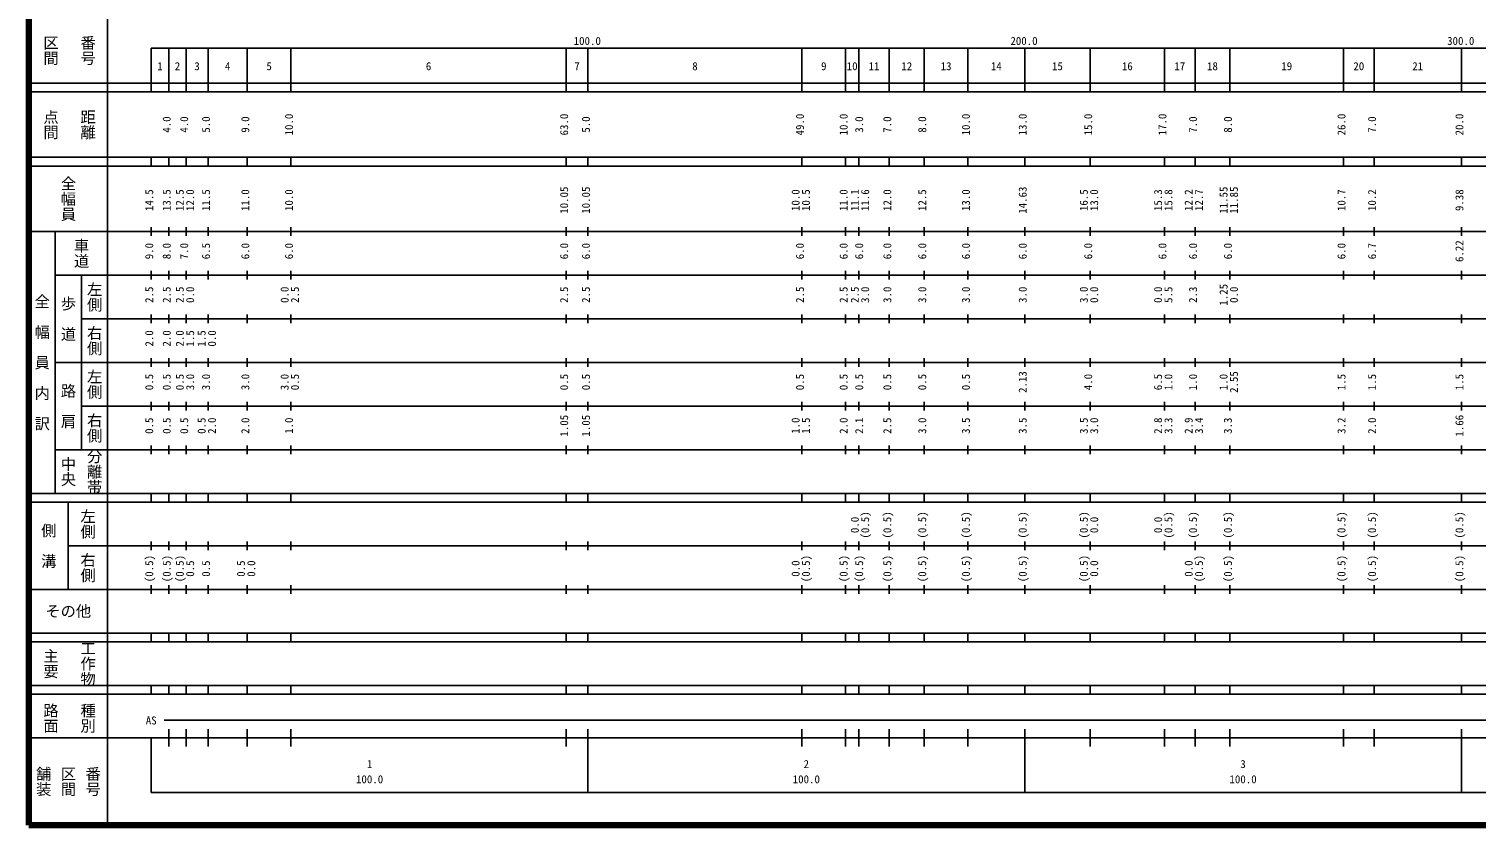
# Model space of a CAD drawing. Units: millimetres on the paper, enlarged 1000 times. Extents: x 40000 to 680000, y 20000 to 380000.
# Drawn here: x 40000 to 371351, y 20000 to 202409 of the extents above; entities that cross this region are included whole.
import ezdxf
from ezdxf.enums import TextEntityAlignment as Align

# ---------------------------------------------------------------- set-up
doc = ezdxf.new("R2010")
doc.units = ezdxf.units.MM
doc.header["$LTSCALE"] = 1000
doc.layers.add('M-TTL', color=2, linetype='Continuous', lineweight=140)
doc.layers.add('M-TTL-BAND', color=7, linetype='Continuous', lineweight=25)
doc.styles.add('@ＭＳ ゴシック', font='')
doc.styles.add('ＭＳ ゴシック', font='')
doc.styles.get('@ＭＳ ゴシック').set_extended_font_data('@MS Gothic')
doc.styles.get('ＭＳ ゴシック').set_extended_font_data('MS Gothic')

msp = doc.modelspace()

# ---------------------------------------------------------------- linework, layer by layer
at = {"layer": 'M-TTL'}
for p, q in [((40000, 380000), (40000, 20000)), ((40000, 20000), (680000, 20000))]:
    msp.add_line(p, q, dxfattribs=at)
at = {"layer": 'M-TTL-BAND'}
for p, q in [((58000, 370000), (58000, 20000)), ((68000, 198000), (579000, 198000)), ((68000, 198000), (68000, 188000)), ((72000, 188000), (72000, 198000)), ((76000, 188000), (76000, 198000)), ((81000, 188000), (81000, 198000)), ((90000, 188000), (90000, 198000)), ((100000, 188000), (100000, 198000)), ((163000, 188000), (163000, 198000)), ((168000, 188000), (168000, 198000)), ((217000, 188000), (217000, 198000)), ((227000, 188000), (227000, 198000)), ((230000, 188000), (230000, 198000)), ((237000, 188000), (237000, 198000)), ((245000, 188000), (245000, 198000)), ((255000, 188000), (255000, 198000)), ((268000, 188000), (268000, 198000)), ((283000, 188000), (283000, 198000)), ((300000, 188000), (300000, 198000)), ((307000, 188000), (307000, 198000)), ((315000, 188000), (315000, 198000)), ((341000, 188000), (341000, 198000)), ((348000, 188000), (348000, 198000)), ((368000, 188000), (368000, 198000)), ((40000, 190000), (579000, 190000)), ((40000, 188000), (579000, 188000)), ((40000, 173000), (579000, 173000)), ((68000, 171000), (68000, 173000)), ((72000, 171000), (72000, 173000)), ((76000, 171000), (76000, 173000)), ((81000, 171000), (81000, 173000)), ((90000, 171000), (90000, 173000)), ((100000, 171000), (100000, 173000)), ((163000, 171000), (163000, 173000)), ((168000, 171000), (168000, 173000)), ((217000, 171000), (217000, 173000)), ((227000, 171000), (227000, 173000)), ((230000, 171000), (230000, 173000)), ((237000, 171000), (237000, 173000)), ((245000, 171000), (245000, 173000)), ((255000, 171000), (255000, 173000)), ((268000, 171000), (268000, 173000)), ((283000, 171000), (283000, 173000)), ((300000, 171000), (300000, 173000)), ((307000, 171000), (307000, 173000)), ((315000, 171000), (315000, 173000)), ((341000, 171000), (341000, 173000)), ((348000, 171000), (348000, 173000)), ((368000, 171000), (368000, 173000)), ((40000, 171000), (579000, 171000)), ((40000, 156000), (579000, 156000)), ((46000, 96000), (46000, 156000)), ((68000, 155000), (68000, 157000)), ((72000, 155000), (72000, 157000)), ((76000, 155000), (76000, 157000)), ((81000, 155000), (81000, 157000)), ((90000, 155000), (90000, 157000)), ((100000, 155000), (100000, 157000)), ((163000, 155000), (163000, 157000)), ((168000, 155000), (168000, 157000)), ((217000, 155000), (217000, 157000)), ((227000, 155000), (227000, 157000)), ((230000, 155000), (230000, 157000)), ((237000, 155000), (237000, 157000)), ((245000, 155000), (245000, 157000)), ((255000, 155000), (255000, 157000)), ((268000, 155000), (268000, 157000)), ((283000, 155000), (283000, 157000)), ((300000, 155000), (300000, 157000)), ((307000, 155000), (307000, 157000)), ((315000, 155000), (315000, 157000)), ((341000, 155000), (341000, 157000)), ((348000, 155000), (348000, 157000)), ((368000, 155000), (368000, 157000)), ((46000, 146000), (579000, 146000)), ((52000, 146000), (52000, 106000)), ((68000, 145000), (68000, 147000)), ((72000, 145000), (72000, 147000)), ((76000, 145000), (76000, 147000)), ((81000, 145000), (81000, 147000)), ((90000, 145000), (90000, 147000)), ((100000, 145000), (100000, 147000)), ((163000, 145000), (163000, 147000)), ((168000, 145000), (168000, 147000)), ((217000, 145000), (217000, 147000)), ((227000, 145000), (227000, 147000)), ((230000, 145000), (230000, 147000)), ((237000, 145000), (237000, 147000)), ((245000, 145000), (245000, 147000)), ((255000, 145000), (255000, 147000)), ((268000, 145000), (268000, 147000)), ((283000, 145000), (283000, 147000)), ((300000, 145000), (300000, 147000)), ((307000, 145000), (307000, 147000)), ((315000, 145000), (315000, 147000)), ((341000, 145000), (341000, 147000)), ((348000, 145000), (348000, 147000)), ((368000, 145000), (368000, 147000)), ((52000, 136000), (579000, 136000)), ((68000, 135000), (68000, 137000)), ((72000, 135000), (72000, 137000)), ((76000, 135000), (76000, 137000)), ((81000, 135000), (81000, 137000)), ((90000, 135000), (90000, 137000)), ((100000, 135000), (100000, 137000)), ((163000, 135000), (163000, 137000)), ((168000, 135000), (168000, 137000)), ((217000, 135000), (217000, 137000)), ((227000, 135000), (227000, 137000)), ((230000, 135000), (230000, 137000)), ((237000, 135000), (237000, 137000)), ((245000, 135000), (245000, 137000)), ((255000, 135000), (255000, 137000)), ((268000, 135000), (268000, 137000)), ((283000, 135000), (283000, 137000)), ((300000, 135000), (300000, 137000)), ((307000, 135000), (307000, 137000)), ((315000, 135000), (315000, 137000)), ((341000, 135000), (341000, 137000)), ((348000, 135000), (348000, 137000)), ((368000, 135000), (368000, 137000)), ((46000, 126000), (579000, 126000)), ((68000, 125000), (68000, 127000)), ((72000, 125000), (72000, 127000)), ((76000, 125000), (76000, 127000)), ((81000, 125000), (81000, 127000)), ((90000, 125000), (90000, 127000)), ((100000, 125000), (100000, 127000)), ((163000, 125000), (163000, 127000)), ((168000, 125000), (168000, 127000)), ((217000, 125000), (217000, 127000)), ((227000, 125000), (227000, 127000)), ((230000, 125000), (230000, 127000)), ((237000, 125000), (237000, 127000)), ((245000, 125000), (245000, 127000)), ((255000, 125000), (255000, 127000)), ((268000, 125000), (268000, 127000)), ((283000, 125000), (283000, 127000)), ((300000, 125000), (300000, 127000)), ((307000, 125000), (307000, 127000)), ((315000, 125000), (315000, 127000)), ((341000, 125000), (341000, 127000)), ((348000, 125000), (348000, 127000)), ((368000, 125000), (368000, 127000)), ((52000, 116000), (579000, 116000)), ((68000, 115000), (68000, 117000)), ((72000, 115000), (72000, 117000)), ((76000, 115000), (76000, 117000)), ((81000, 115000), (81000, 117000)), ((90000, 115000), (90000, 117000)), ((100000, 115000), (100000, 117000)), ((163000, 115000), (163000, 117000)), ((168000, 115000), (168000, 117000)), ((217000, 115000), (217000, 117000)), ((227000, 115000), (227000, 117000)), ((230000, 115000), (230000, 117000)), ((237000, 115000), (237000, 117000)), ((245000, 115000), (245000, 117000)), ((255000, 115000), (255000, 117000)), ((268000, 115000), (268000, 117000)), ((283000, 115000), (283000, 117000)), ((300000, 115000), (300000, 117000)), ((307000, 115000), (307000, 117000)), ((315000, 115000), (315000, 117000)), ((341000, 115000), (341000, 117000)), ((348000, 115000), (348000, 117000)), ((368000, 115000), (368000, 117000)), ((68000, 105000), (68000, 107000)), ((72000, 105000), (72000, 107000)), ((76000, 105000), (76000, 107000)), ((81000, 105000), (81000, 107000)), ((90000, 105000), (90000, 107000)), ((100000, 105000), (100000, 107000)), ((163000, 105000), (163000, 107000)), ((168000, 105000), (168000, 107000)), ((217000, 105000), (217000, 107000)), ((227000, 105000), (227000, 107000)), ((230000, 105000), (230000, 107000)), ((237000, 105000), (237000, 107000)), ((245000, 105000), (245000, 107000)), ((255000, 105000), (255000, 107000)), ((268000, 105000), (268000, 107000)), ((283000, 105000), (283000, 107000)), ((300000, 105000), (300000, 107000)), ((307000, 105000), (307000, 107000)), ((315000, 105000), (315000, 107000)), ((341000, 105000), (341000, 107000)), ((348000, 105000), (348000, 107000)), ((368000, 105000), (368000, 107000)), ((46000, 106000), (579000, 106000)), ((40000, 96000), (579000, 96000)), ((40000, 94000), (579000, 94000)), ((49000, 94000), (49000, 74000)), ((68000, 94000), (68000, 96000)), ((72000, 94000), (72000, 96000)), ((76000, 94000), (76000, 96000)), ((81000, 94000), (81000, 96000)), ((90000, 94000), (90000, 96000)), ((100000, 94000), (100000, 96000)), ((163000, 94000), (163000, 96000)), ((168000, 94000), (168000, 96000)), ((217000, 94000), (217000, 96000)), ((227000, 94000), (227000, 96000)), ((230000, 94000), (230000, 96000)), ((237000, 94000), (237000, 96000)), ((245000, 94000), (245000, 96000)), ((255000, 94000), (255000, 96000)), ((268000, 94000), (268000, 96000)), ((283000, 94000), (283000, 96000)), ((300000, 94000), (300000, 96000)), ((307000, 94000), (307000, 96000)), ((315000, 94000), (315000, 96000)), ((341000, 94000), (341000, 96000)), ((348000, 94000), (348000, 96000)), ((368000, 94000), (368000, 96000)), ((49000, 84000), (579000, 84000)), ((68000, 83000), (68000, 85000)), ((72000, 83000), (72000, 85000)), ((76000, 83000), (76000, 85000)), ((81000, 83000), (81000, 85000)), ((90000, 83000), (90000, 85000)), ((100000, 83000), (100000, 85000)), ((163000, 83000), (163000, 85000)), ((168000, 83000), (168000, 85000)), ((217000, 83000), (217000, 85000)), ((227000, 83000), (227000, 85000)), ((230000, 83000), (230000, 85000)), ((237000, 83000), (237000, 85000)), ((245000, 83000), (245000, 85000)), ((255000, 83000), (255000, 85000)), ((268000, 83000), (268000, 85000)), ((283000, 83000), (283000, 85000)), ((300000, 83000), (300000, 85000)), ((307000, 83000), (307000, 85000)), ((315000, 83000), (315000, 85000)), ((341000, 83000), (341000, 85000)), ((348000, 83000), (348000, 85000)), ((368000, 83000), (368000, 85000)), ((40000, 74000), (579000, 74000)), ((68000, 73000), (68000, 75000)), ((72000, 73000), (72000, 75000)), ((76000, 73000), (76000, 75000)), ((81000, 73000), (81000, 75000)), ((90000, 73000), (90000, 75000)), ((100000, 73000), (100000, 75000)), ((163000, 73000), (163000, 75000)), ((168000, 73000), (168000, 75000)), ((217000, 73000), (217000, 75000)), ((227000, 73000), (227000, 75000)), ((230000, 73000), (230000, 75000)), ((237000, 73000), (237000, 75000)), ((245000, 73000), (245000, 75000)), ((255000, 73000), (255000, 75000)), ((268000, 73000), (268000, 75000)), ((283000, 73000), (283000, 75000)), ((300000, 73000), (300000, 75000)), ((307000, 73000), (307000, 75000)), ((315000, 73000), (315000, 75000)), ((341000, 73000), (341000, 75000)), ((348000, 73000), (348000, 75000)), ((368000, 73000), (368000, 75000)), ((40000, 64000), (579000, 64000)), ((68000, 62000), (68000, 64000)), ((72000, 62000), (72000, 64000)), ((76000, 62000), (76000, 64000)), ((81000, 62000), (81000, 64000)), ((90000, 62000), (90000, 64000)), ((100000, 62000), (100000, 64000)), ((163000, 62000), (163000, 64000)), ((168000, 62000), (168000, 64000)), ((217000, 62000), (217000, 64000)), ((227000, 62000), (227000, 64000)), ((230000, 62000), (230000, 64000)), ((237000, 62000), (237000, 64000)), ((245000, 62000), (245000, 64000)), ((255000, 62000), (255000, 64000)), ((268000, 62000), (268000, 64000)), ((283000, 62000), (283000, 64000)), ((300000, 62000), (300000, 64000)), ((307000, 62000), (307000, 64000)), ((315000, 62000), (315000, 64000)), ((341000, 62000), (341000, 64000)), ((348000, 62000), (348000, 64000)), ((368000, 62000), (368000, 64000)), ((40000, 62000), (579000, 62000)), ((40000, 52000), (579000, 52000)), ((40000, 50000), (579000, 50000)), ((68000, 50000), (68000, 52000)), ((72000, 50000), (72000, 52000)), ((76000, 50000), (76000, 52000)), ((81000, 50000), (81000, 52000)), ((90000, 50000), (90000, 52000)), ((100000, 50000), (100000, 52000)), ((163000, 50000), (163000, 52000)), ((168000, 50000), (168000, 52000)), ((217000, 50000), (217000, 52000)), ((227000, 50000), (227000, 52000)), ((230000, 50000), (230000, 52000)), ((237000, 50000), (237000, 52000)), ((245000, 50000), (245000, 52000)), ((255000, 50000), (255000, 52000)), ((268000, 50000), (268000, 52000)), ((283000, 50000), (283000, 52000)), ((300000, 50000), (300000, 52000)), ((307000, 50000), (307000, 52000)), ((315000, 50000), (315000, 52000)), ((341000, 50000), (341000, 52000)), ((348000, 50000), (348000, 52000)), ((368000, 50000), (368000, 52000)), ((71000, 44000), (431500, 44000)), ((40000, 40000), (579000, 40000)), ((68000, 40000), (68000, 27500)), ((72000, 38000), (72000, 42000)), ((76000, 38000), (76000, 42000)), ((81000, 38000), (81000, 42000)), ((90000, 38000), (90000, 42000)), ((100000, 38000), (100000, 42000)), ((163000, 38000), (163000, 42000)), ((168000, 27500), (168000, 42000)), ((217000, 38000), (217000, 42000)), ((227000, 38000), (227000, 42000)), ((230000, 38000), (230000, 42000)), ((237000, 38000), (237000, 42000)), ((245000, 38000), (245000, 42000)), ((255000, 38000), (255000, 42000)), ((268000, 27500), (268000, 42000)), ((283000, 38000), (283000, 42000)), ((300000, 38000), (300000, 42000)), ((307000, 38000), (307000, 42000)), ((315000, 38000), (315000, 42000)), ((341000, 38000), (341000, 42000)), ((348000, 38000), (348000, 42000)), ((368000, 27500), (368000, 42000)), ((68000, 27500), (579000, 27500))]:
    msp.add_line(p, q, dxfattribs=at)

# ---------------------------------------------------------------- texts
at = {"layer": 'M-TTL-BAND', "style": '@ＭＳ ゴシック'}
for s, p in [('区間', (45000, 197500)), ('番号', (53500, 197500)), ('点間', (45000, 180500)), ('距離', (53500, 180500)), ('全幅員', (49000, 163500)), ('車道', (52000, 151000)), ('左側', (55000, 141000)), ('全\u3000幅\u3000員\u3000内\u3000訳', (43000, 126000)), ('歩\u3000道', (49000, 136000)), ('右側', (55000, 131000)), ('左側', (55000, 121000)), ('路\u3000肩', (49000, 116000)), ('右側', (55000, 111000)), ('分離帯', (55000, 101000)), ('中央', (49000, 101000)), ('左側', (53500, 89000)), ('側\u3000溝', (44500, 84000)), ('右側', (53500, 79000)), ('主要', (45000, 57000)), ('工作物', (53500, 57000)), ('路面', (45000, 44500)), ('種別', (53500, 44500)), ('舗装', (43333, 30000)), ('区間', (49000, 30000)), ('番号', (54667, 30000))]:
    msp.add_text(s, height=2566, rotation=270, dxfattribs=at).set_placement(p, align=Align.MIDDLE_CENTER)
at = {"layer": 'M-TTL-BAND', "style": 'ＭＳ ゴシック'}
for s, p in [('100.0', (167844, 198195)), ('200.0', (267844, 198195)), ('300.0', (367844, 198195)), ('1', (70000, 192405)), ('2', (74000, 192405)), ('3', (78500, 192405)), ('4', (85500, 192405)), ('5', (95000, 192405)), ('6', (131500, 192405)), ('7', (165500, 192405)), ('8', (192500, 192405)), ('9', (222000, 192405)), ('10', (228500, 192405)), ('11', (233500, 192405)), ('12', (241000, 192405)), ('13', (250000, 192405)), ('14', (261500, 192405)), ('15', (275500, 192405)), ('16', (291500, 192405)), ('17', (303500, 192405)), ('18', (311000, 192405)), ('19', (328000, 192405)), ('20', (344500, 192405)), ('21', (358000, 192405)), ('AS', (68000, 42500)), ('1', (118000, 32523)), ('2', (218000, 32523)), ('3', (318000, 32523)), ('100.0', (118000, 29033)), ('100.0', (218000, 29033)), ('100.0', (318000, 29033))]:
    msp.add_text(s, height=1833, dxfattribs=at).set_placement(p, align=Align.BOTTOM_CENTER)
for s, p in [('10.0', (101000, 180500)), ('63.0', (164000, 180500)), ('49.0', (218000, 180500)), ('10.0', (228000, 180500)), ('10.0', (256000, 180500)), ('13.0', (269000, 180500)), ('15.0', (284000, 180500)), ('17.0', (301000, 180500)), ('26.0', (342000, 180500)), ('20.0', (369000, 180500)), ('4.0', (73000, 180500)), ('4.0', (77000, 180500)), ('5.0', (82000, 180500)), ('9.0', (91000, 180500)), ('5.0', (169000, 180500)), ('3.0', (231560, 180500)), ('7.0', (238000, 180500)), ('8.0', (246000, 180500)), ('7.0', (308000, 180500)), ('8.0', (316000, 180500)), ('7.0', (349000, 180500)), ('10.05', (164000, 163174)), ('10.05', (169000, 163174)), ('14.63', (269000, 163174)), ('11.55', (315000, 163174)), ('11.85', (317370, 163174)), ('14.5', (69000, 163174)), ('13.5', (73000, 163174)), ('12.5', (76000, 163174)), ('12.0', (78370, 163174)), ('11.5', (82000, 163174)), ('11.0', (91000, 163174)), ('10.0', (101000, 163174)), ('10.0', (217000, 163174)), ('10.5', (219370, 163174)), ('11.0', (228000, 163174)), ('11.1', (230560, 163174)), ('11.6', (232930, 163174)), ('12.0', (238000, 163174)), ('12.5', (246000, 163174)), ('13.0', (256000, 163174)), ('16.5', (283000, 163174)), ('13.0', (285370, 163174)), ('15.3', (300000, 163174)), ('15.8', (302370, 163174)), ('12.2', (307000, 163174)), ('12.7', (309370, 163174)), ('10.7', (342000, 163174)), ('10.2', (349000, 163174)), ('9.38', (369000, 163174)), ('9.0', (69000, 151500)), ('8.0', (73000, 151500)), ('7.0', (77000, 151500)), ('6.5', (82000, 151500)), ('6.0', (91000, 151500)), ('6.0', (101000, 151500)), ('6.0', (164000, 151500)), ('6.0', (169000, 151500)), ('6.0', (218000, 151500)), ('6.0', (228000, 151500)), ('6.0', (231560, 151500)), ('6.0', (238000, 151500)), ('6.0', (246000, 151500)), ('6.0', (256000, 151500)), ('6.0', (269000, 151500)), ('6.0', (284000, 151500)), ('6.0', (301000, 151500)), ('6.0', (308000, 151500)), ('6.0', (316000, 151500)), ('6.0', (342000, 151500)), ('6.7', (349000, 151500)), ('6.22', (369000, 151500)), ('2.5', (69000, 141500)), ('2.5', (73000, 141500)), ('2.5', (76000, 141500)), ('0.0', (78370, 141500)), ('0.0', (100000, 141500)), ('2.5', (102370, 141500)), ('2.5', (164000, 141500)), ('2.5', (169000, 141500)), ('2.5', (218000, 141500)), ('2.5', (228000, 141500)), ('2.5', (230560, 141500)), ('3.0', (232930, 141500)), ('3.0', (238000, 141500)), ('3.0', (246000, 141500)), ('3.0', (256000, 141500)), ('3.0', (269000, 141500)), ('3.0', (283000, 141500)), ('0.0', (285370, 141500)), ('0.0', (300000, 141500)), ('5.5', (302370, 141500)), ('2.3', (308000, 141500)), ('1.25', (315000, 141500)), ('0.0', (317370, 141500)), ('2.0', (69000, 131500)), ('2.0', (73000, 131500)), ('2.0', (76000, 131500)), ('1.5', (78370, 131500)), ('1.5', (81000, 131500)), ('0.0', (83370, 131500)), ('0.5', (69000, 121500)), ('0.5', (73000, 121500)), ('0.5', (76000, 121500)), ('3.0', (78370, 121500)), ('3.0', (82000, 121500)), ('3.0', (91000, 121500)), ('3.0', (100000, 121500)), ('0.5', (102370, 121500)), ('0.5', (164000, 121500)), ('0.5', (169000, 121500)), ('0.5', (218000, 121500)), ('0.5', (228000, 121500)), ('0.5', (231560, 121500)), ('0.5', (238000, 121500)), ('0.5', (246000, 121500)), ('0.5', (256000, 121500)), ('2.13', (269000, 121500)), ('4.0', (284000, 121500)), ('6.5', (300000, 121500)), ('1.0', (302370, 121500)), ('1.0', (308000, 121500)), ('1.0', (315000, 121500)), ('2.55', (317370, 121500)), ('1.5', (342000, 121500)), ('1.5', (349000, 121500)), ('1.5', (369000, 121500)), ('0.5', (69000, 111500)), ('0.5', (73000, 111500)), ('0.5', (77000, 111500)), ('0.5', (81000, 111500)), ('2.0', (83370, 111500)), ('2.0', (91000, 111500)), ('1.0', (101000, 111500)), ('1.05', (164000, 111500)), ('1.05', (169000, 111500)), ('1.0', (217000, 111500)), ('1.5', (219370, 111500)), ('2.0', (228000, 111500)), ('2.1', (231560, 111500)), ('2.5', (238000, 111500)), ('3.0', (246000, 111500)), ('3.5', (256000, 111500)), ('3.5', (269000, 111500)), ('3.5', (283000, 111500)), ('3.0', (285370, 111500)), ('2.8', (300000, 111500)), ('3.3', (302370, 111500)), ('2.9', (307000, 111500)), ('3.4', (309370, 111500)), ('3.3', (315972, 111500)), ('3.2', (342000, 111500)), ('2.0', (349000, 111500)), ('1.66', (369000, 111500)), ('0.0', (230560, 88764)), ('(0.5)', (232930, 88764)), ('(0.5)', (238000, 88764)), ('(0.5)', (246000, 88764)), ('(0.5)', (256000, 88764)), ('(0.5)', (269000, 88764)), ('(0.5)', (283000, 88764)), ('0.0', (285370, 88764)), ('0.0', (300000, 88764)), ('(0.5)', (302370, 88764)), ('(0.5)', (308000, 88764)), ('(0.5)', (316000, 88764)), ('(0.5)', (342000, 88764)), ('(0.5)', (349000, 88764)), ('(0.5)', (369000, 88764)), ('(0.5)', (69000, 78764)), ('(0.5)', (73000, 78764)), ('(0.5)', (76000, 78764)), ('0.5', (78370, 78764)), ('0.5', (82000, 78764)), ('0.5', (90000, 78764)), ('0.0', (92370, 78764)), ('0.0', (217000, 78764)), ('(0.5)', (219370, 78764)), ('(0.5)', (228000, 78764)), ('(0.5)', (231560, 78764)), ('(0.5)', (238000, 78764)), ('(0.5)', (246000, 78764)), ('(0.5)', (256000, 78764)), ('(0.5)', (269000, 78764)), ('(0.5)', (283000, 78764)), ('0.0', (285370, 78764)), ('0.0', (307000, 78764)), ('(0.5)', (309370, 78764)), ('(0.5)', (316000, 78764)), ('(0.5)', (342000, 78764)), ('(0.5)', (349000, 78764)), ('(0.5)', (369000, 78764))]:
    msp.add_text(s, height=1833, rotation=90, dxfattribs=at).set_placement(p, align=Align.BOTTOM_CENTER)
msp.add_text('その他', height=2566, dxfattribs=at).set_placement((49000, 69000), align=Align.MIDDLE_CENTER)

doc.saveas('drawing.dxf')
